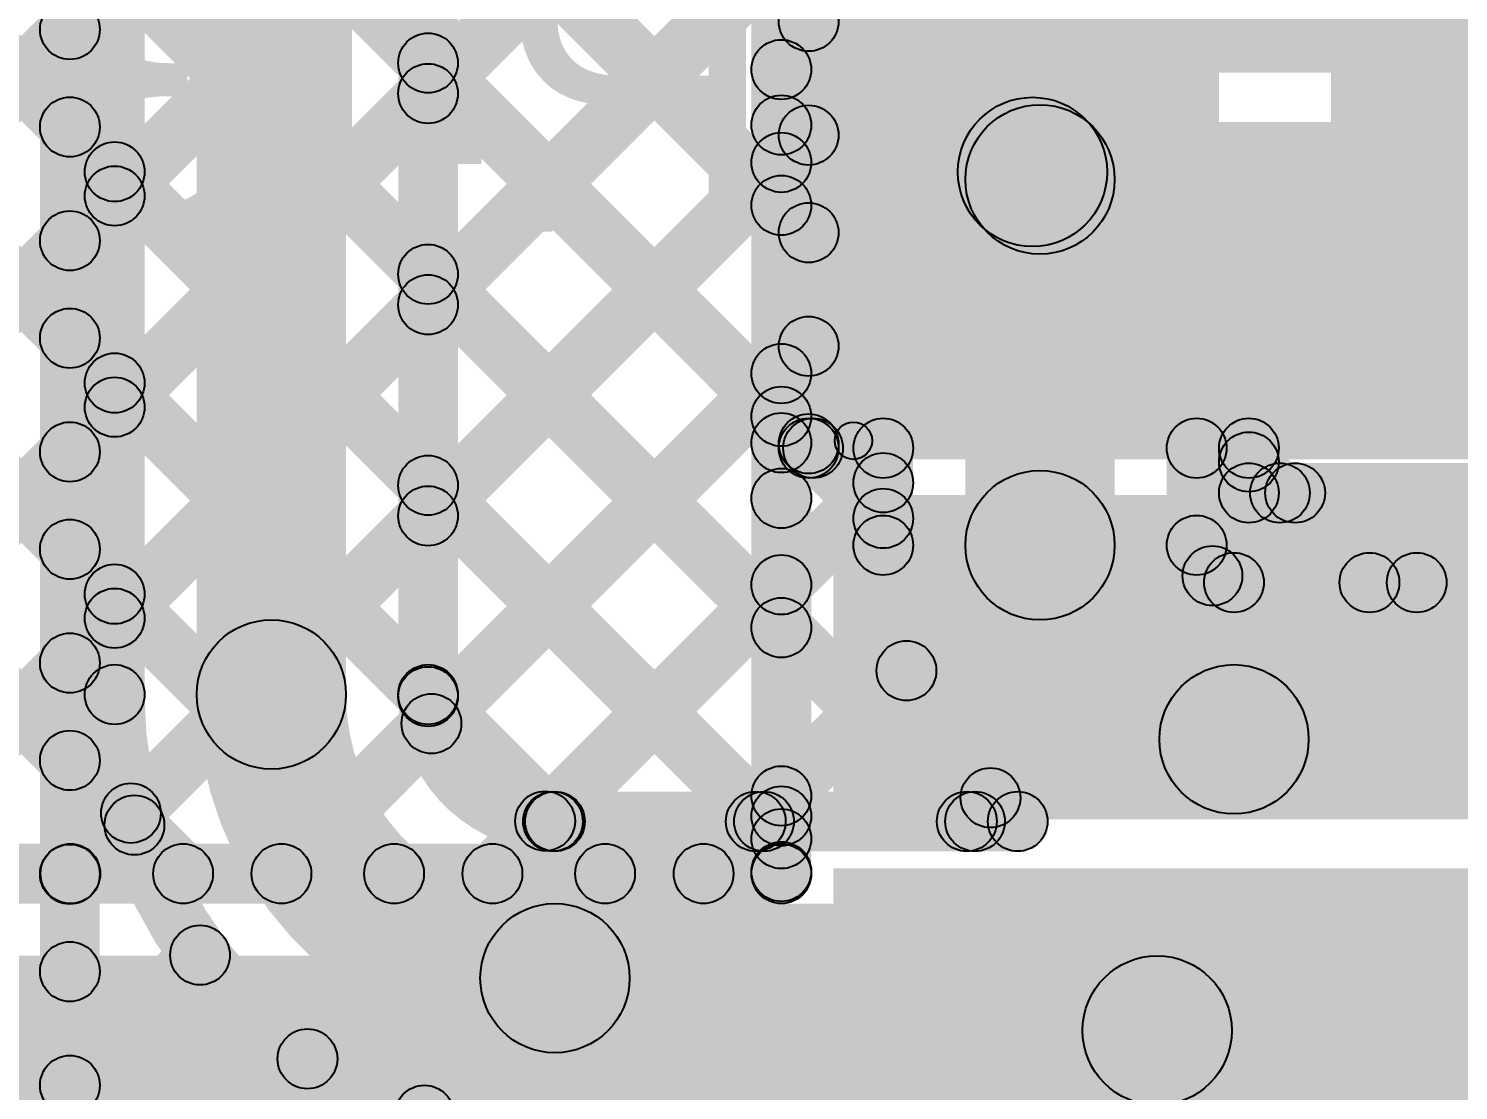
# Model space of a CAD drawing. Header units: millimetres. Extents: x 3.07 to 5.81, y 1.29 to 3.84.
# Drawn here: x 4.7245 to 4.9161, y 3.202 to 3.3442 of the extents above; entities that cross this region are included whole.
import ezdxf

# ---------------------------------------------------------------- set-up
doc = ezdxf.new("R2010")
doc.units = ezdxf.units.MM
doc.header["$MEASUREMENT"] = 0
for name, color, linetype in [('BottomLayer', 5, 'Continuous'), ('BottomOverlay', 54, 'Continuous'), ('BottomPaste', 16, 'Continuous'), ('BottomSolder', 6, 'Continuous'), ('TopLayer', 1, 'Continuous'), ('TopPaste', 8, 'Continuous'), ('TopSolder', 216, 'Continuous')]:
    doc.layers.add(name, color=color, linetype=linetype)

# ---------------------------------------------------------------- blocks, each defined once
blk = doc.blocks.new('ESP32_WROOM_32__16MB__16')
at = {"layer": 'TopLayer'}
for points in [[(-0.37402, 0.2124), (-0.29528, 0.2124), (-0.29528, 0.17697), (-0.37402, 0.17697)], [(-0.37402, 0.1624), (-0.29528, 0.1624), (-0.29528, 0.12697), (-0.37402, 0.12697)], [(-0.37402, 0.1124), (-0.29528, 0.1124), (-0.29528, 0.07697), (-0.37402, 0.07697)], [(-0.37402, 0.0624), (-0.29528, 0.0624), (-0.29528, 0.02697), (-0.37402, 0.02697)]]:
    blk.add_hatch(color=1, dxfattribs=at).paths.add_polyline_path(points)
at = {"layer": 'TopPaste'}
for points in [[(-0.37402, 0.2124), (-0.29528, 0.2124), (-0.29528, 0.17697), (-0.37402, 0.17697)], [(-0.37402, 0.1624), (-0.29528, 0.1624), (-0.29528, 0.12697), (-0.37402, 0.12697)], [(-0.37402, 0.1124), (-0.29528, 0.1124), (-0.29528, 0.07697), (-0.37402, 0.07697)], [(-0.37402, 0.0624), (-0.29528, 0.0624), (-0.29528, 0.02697), (-0.37402, 0.02697)]]:
    blk.add_hatch(color=8, dxfattribs=at).paths.add_polyline_path(points)
at = {"layer": 'TopSolder'}
for points in [[(-0.37802, 0.2164), (-0.29128, 0.2164), (-0.29128, 0.17297), (-0.37802, 0.17297)], [(-0.37802, 0.1664), (-0.29128, 0.1664), (-0.29128, 0.12297), (-0.37802, 0.12297)], [(-0.37802, 0.1164), (-0.29128, 0.1164), (-0.29128, 0.07297), (-0.37802, 0.07297)], [(-0.37802, 0.0664), (-0.29128, 0.0664), (-0.29128, 0.02297), (-0.37802, 0.02297)]]:
    blk.add_hatch(color=216, dxfattribs=at).paths.add_polyline_path(points)
blk = doc.blocks.new('RES0805_B_33')
at = {"layer": 'BottomLayer'}
for points in [[(-0.06, 0.025), (-0.02, 0.025), (-0.02, -0.025), (-0.06, -0.025)], [(0.02, 0.025), (0.06, 0.025), (0.06, -0.025), (0.02, -0.025)]]:
    blk.add_hatch(color=5, dxfattribs=at).paths.add_polyline_path(points)
at = {"layer": 'BottomOverlay'}
h = blk.add_hatch(color=54, dxfattribs=at)
edge = h.paths.add_edge_path()
edge.add_arc((-0.065, 0.035), 0.0025, 0, 360)
h = blk.add_hatch(color=54, dxfattribs=at)
edge = h.paths.add_edge_path()
edge.add_arc((-0.065, 0.035), 0.0025, 0, 360)
for points in [[(-0.065, 0.0325), (-0.065, 0.0375), (0.065, 0.0375), (0.065, 0.0325)], [(-0.0625, -0.035), (-0.0675, -0.035), (-0.0675, 0.035), (-0.0625, 0.035)], [(0.0675, -0.035), (0.0625, -0.035), (0.0625, 0.035), (0.0675, 0.035)], [(-0.065, -0.0375), (-0.065, -0.0325), (0.065, -0.0325), (0.065, -0.0375)]]:
    blk.add_hatch(color=54, dxfattribs=at).paths.add_polyline_path(points)
h = blk.add_hatch(color=54, dxfattribs=at)
edge = h.paths.add_edge_path()
edge.add_arc((0.065, 0.035), 0.0025, 0, 360)
h = blk.add_hatch(color=54, dxfattribs=at)
edge = h.paths.add_edge_path()
edge.add_arc((0.065, 0.035), 0.0025, 0, 360)
h = blk.add_hatch(color=54, dxfattribs=at)
edge = h.paths.add_edge_path()
edge.add_arc((-0.065, -0.035), 0.0025, 0, 360)
h = blk.add_hatch(color=54, dxfattribs=at)
edge = h.paths.add_edge_path()
edge.add_arc((-0.065, -0.035), 0.0025, 0, 360)
h = blk.add_hatch(color=54, dxfattribs=at)
edge = h.paths.add_edge_path()
edge.add_arc((0.065, -0.035), 0.0025, 0, 360)
h = blk.add_hatch(color=54, dxfattribs=at)
edge = h.paths.add_edge_path()
edge.add_arc((0.065, -0.035), 0.0025, 0, 360)
at = {"layer": 'BottomPaste'}
for points in [[(-0.06, 0.025), (-0.02, 0.025), (-0.02, -0.025), (-0.06, -0.025)], [(0.02, 0.025), (0.06, 0.025), (0.06, -0.025), (0.02, -0.025)]]:
    blk.add_hatch(color=16, dxfattribs=at).paths.add_polyline_path(points)
at = {"layer": 'BottomSolder'}
for points in [[(-0.064, 0.029), (-0.016, 0.029), (-0.016, -0.029), (-0.064, -0.029)], [(0.016, 0.029), (0.064, 0.029), (0.064, -0.029), (0.016, -0.029)]]:
    blk.add_hatch(color=6, dxfattribs=at).paths.add_polyline_path(points)
at = {"layer": 'BottomOverlay'}
for centre in [(-0.065, 0.035), (-0.065, 0.035), (0.065, 0.035), (0.065, 0.035), (-0.065, -0.035), (-0.065, -0.035), (0.065, -0.035), (0.065, -0.035)]:
    blk.add_circle(centre, 0.0025, dxfattribs=at)

msp = doc.modelspace()

# ---------------------------------------------------------------- hatches: boundary and pattern name
at = {"layer": 'BottomLayer'}
for points in [[(4.767, 3.255), (4.747, 3.255), (4.747, 3.594), (4.767, 3.594)], [(4.74, 3.255), (4.732, 3.255), (4.732, 3.43502), (4.74, 3.43502)], [(4.734, 2.095), (4.726, 2.095), (4.726, 3.43274), (4.734, 3.43274)], [(4.869, 3.325), (4.849, 3.325), (4.849, 3.403), (4.869, 3.403)], [(4.782, 3.255), (4.774, 3.255), (4.774, 3.39599), (4.782, 3.39599)], [(4.77983, 3.38867), (4.78549, 3.39433), (4.83183, 3.34798), (4.82617, 3.34233)], [(4.78083, 3.33267), (4.77517, 3.33833), (4.82517, 3.38833), (4.83083, 3.38267)], [(4.77517, 3.36504), (4.78083, 3.3707), (4.83183, 3.3197), (4.82617, 3.31404)], [(4.78083, 3.30439), (4.77517, 3.31005), (4.82617, 3.36105), (4.83183, 3.35539)], [(4.833, 3.288), (4.825, 3.288), (4.825, 3.36), (4.833, 3.36)], [(4.899, 3.293), (5.582, 3.293), (5.582, 3.355), (4.899, 3.355)], [(4.73283, 3.34124), (4.72717, 3.3469), (4.73317, 3.3529), (4.73883, 3.34724)], [(4.77517, 3.33676), (4.78083, 3.34242), (4.83183, 3.29142), (4.82617, 3.28576)], [(4.72717, 3.32819), (4.73283, 3.33385), (4.73883, 3.32785), (4.73317, 3.32219)], [(4.78083, 3.27611), (4.77517, 3.28176), (4.82617, 3.33276), (4.83183, 3.32711)], [(4.73283, 3.31296), (4.72717, 3.31862), (4.73317, 3.32462), (4.73883, 3.31896)], [(4.87, 3.275), (4.85, 3.275), (4.85, 3.324), (4.87, 3.324)], [(4.77517, 3.30847), (4.78083, 3.31413), (4.85413, 3.24083), (4.84847, 3.23517)], [(4.72717, 3.29991), (4.73283, 3.30556), (4.73883, 3.29956), (4.73317, 3.29391)], [(4.78128, 3.24827), (4.77562, 3.25393), (4.82617, 3.30448), (4.83183, 3.29882)], [(4.73283, 3.28467), (4.72717, 3.29033), (4.73317, 3.29633), (4.73883, 3.29067)], [(4.829, 3.284), (4.829, 3.292), (4.839, 3.292), (4.839, 3.284)], [(4.881, 3.284), (4.881, 3.292), (4.888, 3.292), (4.888, 3.284)], [(4.82676, 3.28517), (4.83242, 3.29083), (4.84183, 3.28142), (4.83617, 3.27576)], [(4.88517, 3.28333), (4.89083, 3.28898), (4.89498, 3.28483), (4.88933, 3.27917)], [(4.79651, 3.23522), (4.79086, 3.24088), (4.83617, 3.28619), (4.84183, 3.28054)], [(4.843, 3.275), (4.835, 3.275), (4.835, 3.288), (4.843, 3.288)], [(4.885, 3.275), (4.877, 3.275), (4.877, 3.288), (4.885, 3.288)], [(4.892, 3.282), (4.884, 3.282), (4.884, 3.288), (4.892, 3.288)], [(4.77517, 3.28019), (4.78083, 3.28585), (4.82585, 3.24083), (4.82019, 3.23517)], [(4.88595, 3.26809), (4.88029, 3.27374), (4.89137, 3.28483), (4.89703, 3.27917)], [(4.888, 3.278), (4.888, 3.286), (5.447, 3.286), (5.447, 3.278)], [(4.88933, 3.27917), (4.89498, 3.28483), (4.90698, 3.27283), (4.90133, 3.26717)], [(4.91332, 3.26717), (4.90766, 3.27283), (4.91966, 3.28483), (4.92532, 3.27917)], [(4.72717, 3.27162), (4.73283, 3.27728), (4.73883, 3.27128), (4.73317, 3.26562)], [(4.886, 3.266), (4.886, 3.274), (5.352, 3.274), (5.352, 3.266)], [(4.73283, 3.25639), (4.72717, 3.26205), (4.73317, 3.26805), (4.73883, 3.26239)], [(4.82475, 3.23517), (4.81909, 3.24083), (4.83928, 3.26102), (4.84494, 3.25536)], [(4.77517, 3.2519), (4.78083, 3.25756), (4.79756, 3.24083), (4.7919, 3.23517)], [(4.886, 3.239), (4.886, 3.259), (5.352, 3.259), (5.352, 3.239)], [(4.72717, 3.24334), (4.73283, 3.24899), (4.74148, 3.24034), (4.73582, 3.23469)], [(4.85303, 3.23517), (4.84737, 3.24083), (4.85054, 3.244), (4.8562, 3.23834)], [(4.73283, 3.22811), (4.72717, 3.23376), (4.73535, 3.24194), (4.74101, 3.23628)], [(4.795, 3.234), (4.795, 3.242), (4.85702, 3.242), (4.85702, 3.234)], [(4.795, 3.207), (4.795, 3.227), (5.32183, 3.227), (5.32183, 3.207)], [(4.73283, 3.19982), (4.72717, 3.20548), (4.74461, 3.22292), (4.75027, 3.21726)], [(4.72717, 3.21505), (4.73283, 3.22071), (5.04492, 2.90862), (5.03926, 2.90296)], [(4.73283, 3.17154), (4.72717, 3.17719), (4.75901, 3.20903), (4.76467, 3.20337)]]:
    msp.add_hatch(color=5, dxfattribs=at).paths.add_polyline_path(points)
h = msp.add_hatch(color=5, dxfattribs=at)
edge = h.paths.add_edge_path()
edge.add_arc((4.73, 3.34407), 0.004, 0, 360)
h = msp.add_hatch(color=5, dxfattribs=at)
edge = h.paths.add_edge_path()
edge.add_arc((4.829, 3.34516), 0.004, 0, 360)
h = msp.add_hatch(color=5, dxfattribs=at)
edge = h.paths.add_edge_path()
edge.add_arc((4.778, 3.33959), 0.004, 0, 360)
h = msp.add_hatch(color=5, dxfattribs=at)
edge = h.paths.add_edge_path()
edge.add_arc((4.778, 3.3355), 0.004, 0, 360)
h = msp.add_hatch(color=5, dxfattribs=at)
edge = h.paths.add_edge_path()
edge.add_arc((4.73, 3.33102), 0.004, 0, 360)
h = msp.add_hatch(color=5, dxfattribs=at)
edge = h.paths.add_edge_path()
edge.add_arc((4.859, 3.325), 0.01, 0, 360)
h = msp.add_hatch(color=5, dxfattribs=at)
edge = h.paths.add_edge_path()
edge.add_arc((4.859, 3.325), 0.01, 0, 360)
h = msp.add_hatch(color=5, dxfattribs=at)
edge = h.paths.add_edge_path()
edge.add_arc((4.829, 3.32993), 0.004, 0, 360)
h = msp.add_hatch(color=5, dxfattribs=at)
edge = h.paths.add_edge_path()
edge.add_arc((4.86, 3.324), 0.01, 0, 360)
h = msp.add_hatch(color=5, dxfattribs=at)
edge = h.paths.add_edge_path()
edge.add_arc((4.86, 3.324), 0.01, 0, 360)
h = msp.add_hatch(color=5, dxfattribs=at)
edge = h.paths.add_edge_path()
edge.add_arc((4.736, 3.32502), 0.004, 0, 360)
h = msp.add_hatch(color=5, dxfattribs=at)
edge = h.paths.add_edge_path()
edge.add_arc((4.736, 3.32179), 0.004, 0, 360)
h = msp.add_hatch(color=5, dxfattribs=at)
edge = h.paths.add_edge_path()
edge.add_arc((4.829, 3.31687), 0.004, 0, 360)
h = msp.add_hatch(color=5, dxfattribs=at)
edge = h.paths.add_edge_path()
edge.add_arc((4.73, 3.31579), 0.004, 0, 360)
h = msp.add_hatch(color=5, dxfattribs=at)
edge = h.paths.add_edge_path()
edge.add_arc((4.778, 3.3113), 0.004, 0, 360)
h = msp.add_hatch(color=5, dxfattribs=at)
edge = h.paths.add_edge_path()
edge.add_arc((4.778, 3.30722), 0.004, 0, 360)
h = msp.add_hatch(color=5, dxfattribs=at)
edge = h.paths.add_edge_path()
edge.add_arc((4.73, 3.30273), 0.004, 0, 360)
h = msp.add_hatch(color=5, dxfattribs=at)
edge = h.paths.add_edge_path()
edge.add_arc((4.829, 3.30165), 0.004, 0, 360)
h = msp.add_hatch(color=5, dxfattribs=at)
edge = h.paths.add_edge_path()
edge.add_arc((4.736, 3.29673), 0.004, 0, 360)
h = msp.add_hatch(color=5, dxfattribs=at)
edge = h.paths.add_edge_path()
edge.add_arc((4.736, 3.2935), 0.004, 0, 360)
h = msp.add_hatch(color=5, dxfattribs=at)
edge = h.paths.add_edge_path()
edge.add_arc((4.829, 3.28859), 0.004, 0, 360)
h = msp.add_hatch(color=5, dxfattribs=at)
edge = h.paths.add_edge_path()
edge.add_arc((4.829, 3.288), 0.004, 0, 360)
h = msp.add_hatch(color=5, dxfattribs=at)
edge = h.paths.add_edge_path()
edge.add_arc((4.829, 3.288), 0.004, 0, 360)
h = msp.add_hatch(color=5, dxfattribs=at)
edge = h.paths.add_edge_path()
edge.add_arc((4.82959, 3.288), 0.004, 0, 360)
h = msp.add_hatch(color=5, dxfattribs=at)
edge = h.paths.add_edge_path()
edge.add_arc((4.839, 3.288), 0.004, 0, 360)
h = msp.add_hatch(color=5, dxfattribs=at)
edge = h.paths.add_edge_path()
edge.add_arc((4.839, 3.288), 0.004, 0, 360)
h = msp.add_hatch(color=5, dxfattribs=at)
edge = h.paths.add_edge_path()
edge.add_arc((4.881, 3.288), 0.004, 0, 360)
h = msp.add_hatch(color=5, dxfattribs=at)
edge = h.paths.add_edge_path()
edge.add_arc((4.881, 3.288), 0.004, 0, 360)
h = msp.add_hatch(color=5, dxfattribs=at)
edge = h.paths.add_edge_path()
edge.add_arc((4.888, 3.288), 0.004, 0, 360)
h = msp.add_hatch(color=5, dxfattribs=at)
edge = h.paths.add_edge_path()
edge.add_arc((4.888, 3.288), 0.004, 0, 360)
h = msp.add_hatch(color=5, dxfattribs=at)
edge = h.paths.add_edge_path()
edge.add_arc((4.73, 3.2875), 0.004, 0, 360)
h = msp.add_hatch(color=5, dxfattribs=at)
edge = h.paths.add_edge_path()
edge.add_arc((4.888, 3.28616), 0.004, 0, 360)
h = msp.add_hatch(color=5, dxfattribs=at)
edge = h.paths.add_edge_path()
edge.add_arc((4.778, 3.28302), 0.004, 0, 360)
h = msp.add_hatch(color=5, dxfattribs=at)
edge = h.paths.add_edge_path()
edge.add_arc((4.839, 3.28337), 0.004, 0, 360)
h = msp.add_hatch(color=5, dxfattribs=at)
edge = h.paths.add_edge_path()
edge.add_arc((4.86, 3.275), 0.01, 0, 360)
h = msp.add_hatch(color=5, dxfattribs=at)
edge = h.paths.add_edge_path()
edge.add_arc((4.86, 3.275), 0.01, 0, 360)
h = msp.add_hatch(color=5, dxfattribs=at)
edge = h.paths.add_edge_path()
edge.add_arc((4.888, 3.282), 0.004, 0, 360)
h = msp.add_hatch(color=5, dxfattribs=at)
edge = h.paths.add_edge_path()
edge.add_arc((4.888, 3.282), 0.004, 0, 360)
h = msp.add_hatch(color=5, dxfattribs=at)
edge = h.paths.add_edge_path()
edge.add_arc((4.89216, 3.282), 0.004, 0, 360)
h = msp.add_hatch(color=5, dxfattribs=at)
edge = h.paths.add_edge_path()
edge.add_arc((4.89216, 3.282), 0.004, 0, 360)
h = msp.add_hatch(color=5, dxfattribs=at)
edge = h.paths.add_edge_path()
edge.add_arc((4.8942, 3.282), 0.004, 0, 360)
h = msp.add_hatch(color=5, dxfattribs=at)
edge = h.paths.add_edge_path()
edge.add_arc((4.778, 3.27893), 0.004, 0, 360)
h = msp.add_hatch(color=5, dxfattribs=at)
edge = h.paths.add_edge_path()
edge.add_arc((4.839, 3.27859), 0.004, 0, 360)
h = msp.add_hatch(color=5, dxfattribs=at)
edge = h.paths.add_edge_path()
edge.add_arc((4.839, 3.275), 0.004, 0, 360)
h = msp.add_hatch(color=5, dxfattribs=at)
edge = h.paths.add_edge_path()
edge.add_arc((4.839, 3.275), 0.004, 0, 360)
h = msp.add_hatch(color=5, dxfattribs=at)
edge = h.paths.add_edge_path()
edge.add_arc((4.881, 3.275), 0.004, 0, 360)
h = msp.add_hatch(color=5, dxfattribs=at)
edge = h.paths.add_edge_path()
edge.add_arc((4.881, 3.275), 0.004, 0, 360)
h = msp.add_hatch(color=5, dxfattribs=at)
edge = h.paths.add_edge_path()
edge.add_arc((4.73, 3.27445), 0.004, 0, 360)
h = msp.add_hatch(color=5, dxfattribs=at)
edge = h.paths.add_edge_path()
edge.add_arc((4.88312, 3.27091), 0.004, 0, 360)
h = msp.add_hatch(color=5, dxfattribs=at)
edge = h.paths.add_edge_path()
edge.add_arc((4.886, 3.27), 0.004, 0, 360)
h = msp.add_hatch(color=5, dxfattribs=at)
edge = h.paths.add_edge_path()
edge.add_arc((4.886, 3.27), 0.004, 0, 360)
h = msp.add_hatch(color=5, dxfattribs=at)
edge = h.paths.add_edge_path()
edge.add_arc((4.90416, 3.27), 0.004, 0, 360)
h = msp.add_hatch(color=5, dxfattribs=at)
edge = h.paths.add_edge_path()
edge.add_arc((4.91049, 3.27), 0.004, 0, 360)
h = msp.add_hatch(color=5, dxfattribs=at)
edge = h.paths.add_edge_path()
edge.add_arc((4.736, 3.26845), 0.004, 0, 360)
h = msp.add_hatch(color=5, dxfattribs=at)
edge = h.paths.add_edge_path()
edge.add_arc((4.736, 3.26522), 0.004, 0, 360)
h = msp.add_hatch(color=5, dxfattribs=at)
edge = h.paths.add_edge_path()
edge.add_arc((4.73, 3.25922), 0.004, 0, 360)
h = msp.add_hatch(color=5, dxfattribs=at)
edge = h.paths.add_edge_path()
edge.add_arc((4.757, 3.255), 0.01, 0, 360)
h = msp.add_hatch(color=5, dxfattribs=at)
edge = h.paths.add_edge_path()
edge.add_arc((4.757, 3.255), 0.01, 0, 360)
h = msp.add_hatch(color=5, dxfattribs=at)
edge = h.paths.add_edge_path()
edge.add_arc((4.84211, 3.25819), 0.004, 0, 360)
h = msp.add_hatch(color=5, dxfattribs=at)
edge = h.paths.add_edge_path()
edge.add_arc((4.736, 3.255), 0.004, 0, 360)
h = msp.add_hatch(color=5, dxfattribs=at)
edge = h.paths.add_edge_path()
edge.add_arc((4.736, 3.255), 0.004, 0, 360)
h = msp.add_hatch(color=5, dxfattribs=at)
edge = h.paths.add_edge_path()
edge.add_arc((4.778, 3.255), 0.004, 0, 360)
h = msp.add_hatch(color=5, dxfattribs=at)
edge = h.paths.add_edge_path()
edge.add_arc((4.778, 3.255), 0.004, 0, 360)
h = msp.add_hatch(color=5, dxfattribs=at)
edge = h.paths.add_edge_path()
edge.add_arc((4.778, 3.25473), 0.004, 0, 360)
h = msp.add_hatch(color=5, dxfattribs=at)
edge = h.paths.add_edge_path()
edge.add_arc((4.886, 3.249), 0.01, 0, 360)
h = msp.add_hatch(color=5, dxfattribs=at)
edge = h.paths.add_edge_path()
edge.add_arc((4.886, 3.249), 0.01, 0, 360)
h = msp.add_hatch(color=5, dxfattribs=at)
edge = h.paths.add_edge_path()
edge.add_arc((4.77845, 3.2511), 0.004, 0, 360)
h = msp.add_hatch(color=5, dxfattribs=at)
edge = h.paths.add_edge_path()
edge.add_arc((4.73, 3.24617), 0.004, 0, 360)
h = msp.add_hatch(color=5, dxfattribs=at)
edge = h.paths.add_edge_path()
edge.add_arc((4.85337, 3.24117), 0.004, 0, 360)
h = msp.add_hatch(color=5, dxfattribs=at)
edge = h.paths.add_edge_path()
edge.add_arc((4.73818, 3.23911), 0.004, 0, 360)
h = msp.add_hatch(color=5, dxfattribs=at)
edge = h.paths.add_edge_path()
edge.add_arc((4.73865, 3.23751), 0.004, 0, 360)
h = msp.add_hatch(color=5, dxfattribs=at)
edge = h.paths.add_edge_path()
edge.add_arc((4.79369, 3.23805), 0.004, 0, 360)
h = msp.add_hatch(color=5, dxfattribs=at)
edge = h.paths.add_edge_path()
edge.add_arc((4.79473, 3.238), 0.004, 0, 360)
h = msp.add_hatch(color=5, dxfattribs=at)
edge = h.paths.add_edge_path()
edge.add_arc((4.795, 3.238), 0.004, 0, 360)
h = msp.add_hatch(color=5, dxfattribs=at)
edge = h.paths.add_edge_path()
edge.add_arc((4.795, 3.238), 0.004, 0, 360)
h = msp.add_hatch(color=5, dxfattribs=at)
edge = h.paths.add_edge_path()
edge.add_arc((4.82192, 3.238), 0.004, 0, 360)
h = msp.add_hatch(color=5, dxfattribs=at)
edge = h.paths.add_edge_path()
edge.add_arc((4.82302, 3.238), 0.004, 0, 360)
h = msp.add_hatch(color=5, dxfattribs=at)
edge = h.paths.add_edge_path()
edge.add_arc((4.8502, 3.238), 0.004, 0, 360)
h = msp.add_hatch(color=5, dxfattribs=at)
edge = h.paths.add_edge_path()
edge.add_arc((4.8513, 3.238), 0.004, 0, 360)
h = msp.add_hatch(color=5, dxfattribs=at)
edge = h.paths.add_edge_path()
edge.add_arc((4.85702, 3.238), 0.004, 0, 360)
h = msp.add_hatch(color=5, dxfattribs=at)
edge = h.paths.add_edge_path()
edge.add_arc((4.85702, 3.238), 0.004, 0, 360)
h = msp.add_hatch(color=5, dxfattribs=at)
edge = h.paths.add_edge_path()
edge.add_arc((4.73, 3.23093), 0.004, 0, 360)
h = msp.add_hatch(color=5, dxfattribs=at)
edge = h.paths.add_edge_path()
edge.add_arc((4.795, 3.217), 0.01, 0, 360)
h = msp.add_hatch(color=5, dxfattribs=at)
edge = h.paths.add_edge_path()
edge.add_arc((4.795, 3.217), 0.01, 0, 360)
h = msp.add_hatch(color=5, dxfattribs=at)
edge = h.paths.add_edge_path()
edge.add_arc((4.74744, 3.22009), 0.004, 0, 360)
h = msp.add_hatch(color=5, dxfattribs=at)
edge = h.paths.add_edge_path()
edge.add_arc((4.73, 3.21788), 0.004, 0, 360)
h = msp.add_hatch(color=5, dxfattribs=at)
edge = h.paths.add_edge_path()
edge.add_arc((4.76184, 3.2062), 0.004, 0, 360)
h = msp.add_hatch(color=5, dxfattribs=at)
edge = h.paths.add_edge_path()
edge.add_arc((4.73, 3.20265), 0.004, 0, 360)
h = msp.add_hatch(color=5, dxfattribs=at)
edge = h.paths.add_edge_path()
edge.add_arc((4.77751, 3.19865), 0.004, 0, 360)
at = {"layer": 'TopLayer'}
for points in [[(4.28891, 3.73817), (4.29456, 3.74383), (4.80456, 3.23383), (4.79891, 3.22817)], [(4.31719, 3.73817), (4.32285, 3.74383), (4.82817, 3.23851), (4.82251, 3.23285)], [(4.34547, 3.73817), (4.35113, 3.74383), (4.82817, 3.26679), (4.82251, 3.26114)], [(4.28617, 3.71262), (4.29183, 3.71828), (4.77628, 3.23383), (4.77062, 3.22817)], [(4.28617, 3.68434), (4.29183, 3.68999), (4.74799, 3.23383), (4.74234, 3.22817)], [(4.68876, 3.42317), (4.69442, 3.42883), (4.82817, 3.29508), (4.82251, 3.28942)], [(4.71704, 3.42317), (4.7227, 3.42883), (4.82817, 3.32336), (4.82251, 3.3177)], [(4.61976, 3.22817), (4.6141, 3.23383), (4.77701, 3.39673), (4.78266, 3.39108)], [(4.64804, 3.22817), (4.64238, 3.23383), (4.79946, 3.3909), (4.80511, 3.38524)], [(4.67633, 3.22817), (4.67067, 3.23383), (4.82251, 3.38567), (4.82817, 3.38001)], [(4.82934, 3.33872), (4.82134, 3.33872), (4.82134, 3.38128), (4.82934, 3.38128)], [(4.70461, 3.22817), (4.69895, 3.23383), (4.82251, 3.35739), (4.82817, 3.35173)], [(4.82934, 3.33128), (4.82134, 3.33128), (4.82134, 3.33872), (4.82934, 3.33872)], [(4.82934, 3.33128), (4.82134, 3.33128), (4.82134, 3.33872), (4.82934, 3.33872)], [(4.82934, 3.28872), (4.82134, 3.28872), (4.82134, 3.33128), (4.82934, 3.33128)], [(4.73289, 3.22817), (4.72724, 3.23383), (4.82251, 3.3291), (4.82817, 3.32344)], [(4.76118, 3.22817), (4.75552, 3.23383), (4.82251, 3.30082), (4.82817, 3.29516)], [(4.82934, 3.28128), (4.82134, 3.28128), (4.82134, 3.28872), (4.82934, 3.28872)], [(4.82934, 3.28128), (4.82134, 3.28128), (4.82134, 3.28872), (4.82934, 3.28872)], [(4.82934, 3.23872), (4.82134, 3.23872), (4.82134, 3.28128), (4.82934, 3.28128)], [(4.78946, 3.22817), (4.78381, 3.23383), (4.82251, 3.27253), (4.82817, 3.26688)], [(4.81775, 3.22817), (4.81209, 3.23383), (4.82251, 3.24425), (4.82817, 3.23859)], [(4.82934, 3.23128), (4.82134, 3.23128), (4.82134, 3.23872), (4.82934, 3.23872)], [(4.82934, 3.23128), (4.82134, 3.23128), (4.82134, 3.23872), (4.82934, 3.23872)], [(4.594, 3.227), (4.594, 3.235), (4.82534, 3.235), (4.82534, 3.227)], [(4.594, 3.2), (4.594, 3.22), (4.87571, 3.22), (4.87571, 3.2)], [(4.87571, 3.2), (4.87571, 3.22), (4.985, 3.22), (4.985, 3.2)]]:
    msp.add_hatch(color=1, dxfattribs=at).paths.add_polyline_path(points)
h = msp.add_hatch(color=1, dxfattribs=at)
edge = h.paths.add_edge_path()
edge.add_arc((4.82534, 3.33872), 0.004, 0, 360)
h = msp.add_hatch(color=1, dxfattribs=at)
edge = h.paths.add_edge_path()
edge.add_arc((4.82534, 3.33872), 0.004, 0, 360)
h = msp.add_hatch(color=1, dxfattribs=at)
edge = h.paths.add_edge_path()
edge.add_arc((4.82534, 3.33872), 0.004, 0, 360)
h = msp.add_hatch(color=1, dxfattribs=at)
edge = h.paths.add_edge_path()
edge.add_arc((4.82534, 3.33128), 0.004, 0, 360)
h = msp.add_hatch(color=1, dxfattribs=at)
edge = h.paths.add_edge_path()
edge.add_arc((4.82534, 3.33128), 0.004, 0, 360)
h = msp.add_hatch(color=1, dxfattribs=at)
edge = h.paths.add_edge_path()
edge.add_arc((4.82534, 3.33128), 0.004, 0, 360)
h = msp.add_hatch(color=1, dxfattribs=at)
edge = h.paths.add_edge_path()
edge.add_arc((4.82534, 3.32627), 0.004, 0, 360)
h = msp.add_hatch(color=1, dxfattribs=at)
edge = h.paths.add_edge_path()
edge.add_arc((4.82534, 3.32053), 0.004, 0, 360)
h = msp.add_hatch(color=1, dxfattribs=at)
edge = h.paths.add_edge_path()
edge.add_arc((4.82534, 3.29799), 0.004, 0, 360)
h = msp.add_hatch(color=1, dxfattribs=at)
edge = h.paths.add_edge_path()
edge.add_arc((4.82534, 3.29225), 0.004, 0, 360)
h = msp.add_hatch(color=1, dxfattribs=at)
edge = h.paths.add_edge_path()
edge.add_arc((4.82534, 3.28872), 0.004, 0, 360)
h = msp.add_hatch(color=1, dxfattribs=at)
edge = h.paths.add_edge_path()
edge.add_arc((4.82534, 3.28872), 0.004, 0, 360)
h = msp.add_hatch(color=1, dxfattribs=at)
edge = h.paths.add_edge_path()
edge.add_arc((4.82534, 3.28872), 0.004, 0, 360)
h = msp.add_hatch(color=1, dxfattribs=at)
edge = h.paths.add_edge_path()
edge.add_arc((4.82534, 3.28128), 0.004, 0, 360)
h = msp.add_hatch(color=1, dxfattribs=at)
edge = h.paths.add_edge_path()
edge.add_arc((4.82534, 3.28128), 0.004, 0, 360)
h = msp.add_hatch(color=1, dxfattribs=at)
edge = h.paths.add_edge_path()
edge.add_arc((4.82534, 3.28128), 0.004, 0, 360)
h = msp.add_hatch(color=1, dxfattribs=at)
edge = h.paths.add_edge_path()
edge.add_arc((4.82534, 3.2697), 0.004, 0, 360)
h = msp.add_hatch(color=1, dxfattribs=at)
edge = h.paths.add_edge_path()
edge.add_arc((4.82534, 3.26396), 0.004, 0, 360)
h = msp.add_hatch(color=1, dxfattribs=at)
edge = h.paths.add_edge_path()
edge.add_arc((4.82534, 3.24142), 0.004, 0, 360)
h = msp.add_hatch(color=1, dxfattribs=at)
edge = h.paths.add_edge_path()
edge.add_arc((4.82534, 3.23872), 0.004, 0, 360)
h = msp.add_hatch(color=1, dxfattribs=at)
edge = h.paths.add_edge_path()
edge.add_arc((4.82534, 3.23872), 0.004, 0, 360)
h = msp.add_hatch(color=1, dxfattribs=at)
edge = h.paths.add_edge_path()
edge.add_arc((4.82534, 3.23872), 0.004, 0, 360)
h = msp.add_hatch(color=1, dxfattribs=at)
edge = h.paths.add_edge_path()
edge.add_arc((4.82534, 3.23568), 0.004, 0, 360)
h = msp.add_hatch(color=1, dxfattribs=at)
edge = h.paths.add_edge_path()
edge.add_arc((4.73007, 3.231), 0.004, 0, 360)
h = msp.add_hatch(color=1, dxfattribs=at)
edge = h.paths.add_edge_path()
edge.add_arc((4.74517, 3.231), 0.004, 0, 360)
h = msp.add_hatch(color=1, dxfattribs=at)
edge = h.paths.add_edge_path()
edge.add_arc((4.75835, 3.231), 0.004, 0, 360)
h = msp.add_hatch(color=1, dxfattribs=at)
edge = h.paths.add_edge_path()
edge.add_arc((4.77345, 3.231), 0.004, 0, 360)
h = msp.add_hatch(color=1, dxfattribs=at)
edge = h.paths.add_edge_path()
edge.add_arc((4.78663, 3.231), 0.004, 0, 360)
h = msp.add_hatch(color=1, dxfattribs=at)
edge = h.paths.add_edge_path()
edge.add_arc((4.80173, 3.231), 0.004, 0, 360)
h = msp.add_hatch(color=1, dxfattribs=at)
edge = h.paths.add_edge_path()
edge.add_arc((4.81492, 3.231), 0.004, 0, 360)
h = msp.add_hatch(color=1, dxfattribs=at)
edge = h.paths.add_edge_path()
edge.add_arc((4.82534, 3.23128), 0.004, 0, 360)
h = msp.add_hatch(color=1, dxfattribs=at)
edge = h.paths.add_edge_path()
edge.add_arc((4.82534, 3.23128), 0.004, 0, 360)
h = msp.add_hatch(color=1, dxfattribs=at)
edge = h.paths.add_edge_path()
edge.add_arc((4.82534, 3.231), 0.004, 0, 360)
h = msp.add_hatch(color=1, dxfattribs=at)
edge = h.paths.add_edge_path()
edge.add_arc((4.87571, 3.21), 0.01, 0, 360)
h = msp.add_hatch(color=1, dxfattribs=at)
edge = h.paths.add_edge_path()
edge.add_arc((4.87571, 3.21), 0.01, 0, 360)

# ---------------------------------------------------------------- linework, layer by layer
at = {"layer": 'BottomLayer'}
for points, const_width in [([(4.86, 3.324, -0.414214), (4.859, 3.325)], 0.02), ([(4.886, 3.249, -0.414214), (4.86, 3.275)], 0.02), ([(4.85702, 3.238, -0.230536), (4.839, 3.275)], 0.008), ([(4.886, 3.27, -0.414214), (4.881, 3.275)], 0.008), ([(4.795, 3.217, -0.414214), (4.757, 3.255)], 0.02), ([(4.795, 3.196, -0.414214), (4.736, 3.255)], 0.008), ([(4.795, 3.238, -0.414214), (4.778, 3.255)], 0.008)]:
    msp.add_lwpolyline(points, format="xyb", dxfattribs=dict(at, const_width=const_width))
for centre, radius in [((4.73, 3.34407), 0.004), ((4.829, 3.34516), 0.004), ((4.778, 3.33959), 0.004), ((4.778, 3.3355), 0.004), ((4.73, 3.33102), 0.004), ((4.859, 3.325), 0.01), ((4.859, 3.325), 0.01), ((4.829, 3.32993), 0.004), ((4.86, 3.324), 0.01), ((4.86, 3.324), 0.01), ((4.736, 3.32502), 0.004), ((4.736, 3.32179), 0.004), ((4.829, 3.31687), 0.004), ((4.73, 3.31579), 0.004), ((4.778, 3.3113), 0.004), ((4.778, 3.30722), 0.004), ((4.73, 3.30273), 0.004), ((4.829, 3.30165), 0.004), ((4.736, 3.29673), 0.004), ((4.736, 3.2935), 0.004), ((4.829, 3.28859), 0.004), ((4.829, 3.288), 0.004), ((4.829, 3.288), 0.004), ((4.82959, 3.288), 0.004), ((4.839, 3.288), 0.004), ((4.839, 3.288), 0.004), ((4.881, 3.288), 0.004), ((4.881, 3.288), 0.004), ((4.888, 3.288), 0.004), ((4.888, 3.288), 0.004), ((4.73, 3.2875), 0.004), ((4.888, 3.28616), 0.004), ((4.778, 3.28302), 0.004), ((4.839, 3.28337), 0.004), ((4.86, 3.275), 0.01), ((4.86, 3.275), 0.01), ((4.888, 3.282), 0.004), ((4.888, 3.282), 0.004), ((4.89216, 3.282), 0.004), ((4.89216, 3.282), 0.004), ((4.8942, 3.282), 0.004), ((4.778, 3.27893), 0.004), ((4.839, 3.27859), 0.004), ((4.839, 3.275), 0.004), ((4.839, 3.275), 0.004), ((4.881, 3.275), 0.004), ((4.881, 3.275), 0.004), ((4.73, 3.27445), 0.004), ((4.88312, 3.27091), 0.004), ((4.886, 3.27), 0.004), ((4.886, 3.27), 0.004), ((4.90416, 3.27), 0.004), ((4.91049, 3.27), 0.004), ((4.736, 3.26845), 0.004), ((4.736, 3.26522), 0.004), ((4.73, 3.25922), 0.004), ((4.757, 3.255), 0.01), ((4.757, 3.255), 0.01), ((4.84211, 3.25819), 0.004), ((4.736, 3.255), 0.004), ((4.736, 3.255), 0.004), ((4.778, 3.255), 0.004), ((4.778, 3.255), 0.004), ((4.778, 3.25473), 0.004), ((4.886, 3.249), 0.01), ((4.886, 3.249), 0.01), ((4.77845, 3.2511), 0.004), ((4.73, 3.24617), 0.004), ((4.85337, 3.24117), 0.004), ((4.73818, 3.23911), 0.004), ((4.73865, 3.23751), 0.004), ((4.79369, 3.23805), 0.004), ((4.79473, 3.238), 0.004), ((4.795, 3.238), 0.004), ((4.795, 3.238), 0.004), ((4.82192, 3.238), 0.004), ((4.82302, 3.238), 0.004), ((4.8502, 3.238), 0.004), ((4.8513, 3.238), 0.004), ((4.85702, 3.238), 0.004), ((4.85702, 3.238), 0.004), ((4.73, 3.23093), 0.004), ((4.795, 3.217), 0.01), ((4.795, 3.217), 0.01), ((4.74744, 3.22009), 0.004), ((4.73, 3.21788), 0.004), ((4.76184, 3.2062), 0.004), ((4.73, 3.20265), 0.004), ((4.77751, 3.19865), 0.004)]:
    msp.add_circle(centre, radius, dxfattribs=at)
at = {"layer": 'TopLayer'}
for centre, radius in [((4.82534, 3.33872), 0.004), ((4.82534, 3.33872), 0.004), ((4.82534, 3.33872), 0.004), ((4.82534, 3.33128), 0.004), ((4.82534, 3.33128), 0.004), ((4.82534, 3.33128), 0.004), ((4.82534, 3.32627), 0.004), ((4.82534, 3.32053), 0.004), ((4.82534, 3.29799), 0.004), ((4.82534, 3.29225), 0.004), ((4.82534, 3.28872), 0.004), ((4.82534, 3.28872), 0.004), ((4.82534, 3.28872), 0.004), ((4.82534, 3.28128), 0.004), ((4.82534, 3.28128), 0.004), ((4.82534, 3.28128), 0.004), ((4.82534, 3.2697), 0.004), ((4.82534, 3.26396), 0.004), ((4.82534, 3.24142), 0.004), ((4.82534, 3.23872), 0.004), ((4.82534, 3.23872), 0.004), ((4.82534, 3.23872), 0.004), ((4.82534, 3.23568), 0.004), ((4.73007, 3.231), 0.004), ((4.74517, 3.231), 0.004), ((4.75835, 3.231), 0.004), ((4.77345, 3.231), 0.004), ((4.78663, 3.231), 0.004), ((4.80173, 3.231), 0.004), ((4.81492, 3.231), 0.004), ((4.82534, 3.23128), 0.004), ((4.82534, 3.23128), 0.004), ((4.82534, 3.231), 0.004), ((4.87571, 3.21), 0.01), ((4.87571, 3.21), 0.01)]:
    msp.add_circle(centre, radius, dxfattribs=at)

# ---------------------------------------------------------------- block references
msp.add_blockref('ESP32_WROOM_32__16MB__16', (5.21035, 3.16531))
at = {"rotation": 360}
msp.add_blockref('RES0805_B_33', (4.9, 3.324), dxfattribs=at)

# ---------------------------------------------------------------- texts
at = {"layer": 'BottomOverlay', "text_generation_flag": 2}
msp.add_text('R43', height=0.04, dxfattribs=at).set_placement((4.825, 3.317))

doc.saveas('drawing.dxf')
